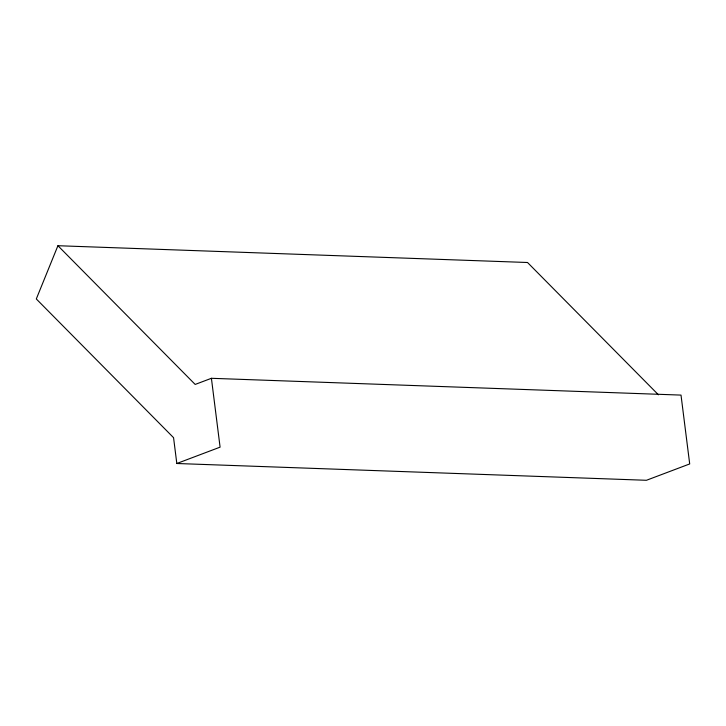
<?xml version="1.0" encoding="UTF-8"?>
<svg xmlns="http://www.w3.org/2000/svg" width="726" height="726" viewBox="0 0 726 726"><rect width="100%" height="100%" fill="white"/><g stroke="black" fill="none" stroke-linecap="round" stroke-linejoin="round"><path stroke-width="1.09" d="M57.917 245.715L36.3 298.958L173.559 437.678L176.817 463.497L646.43 480.285L689.7 463.941L681.015 395.098L211.411 378.3L195.176 384.435L57.917 245.715L527.53 262.503L658.446 394.808M176.817 463.497L220.087 447.152L211.411 378.3"/></g></svg>
